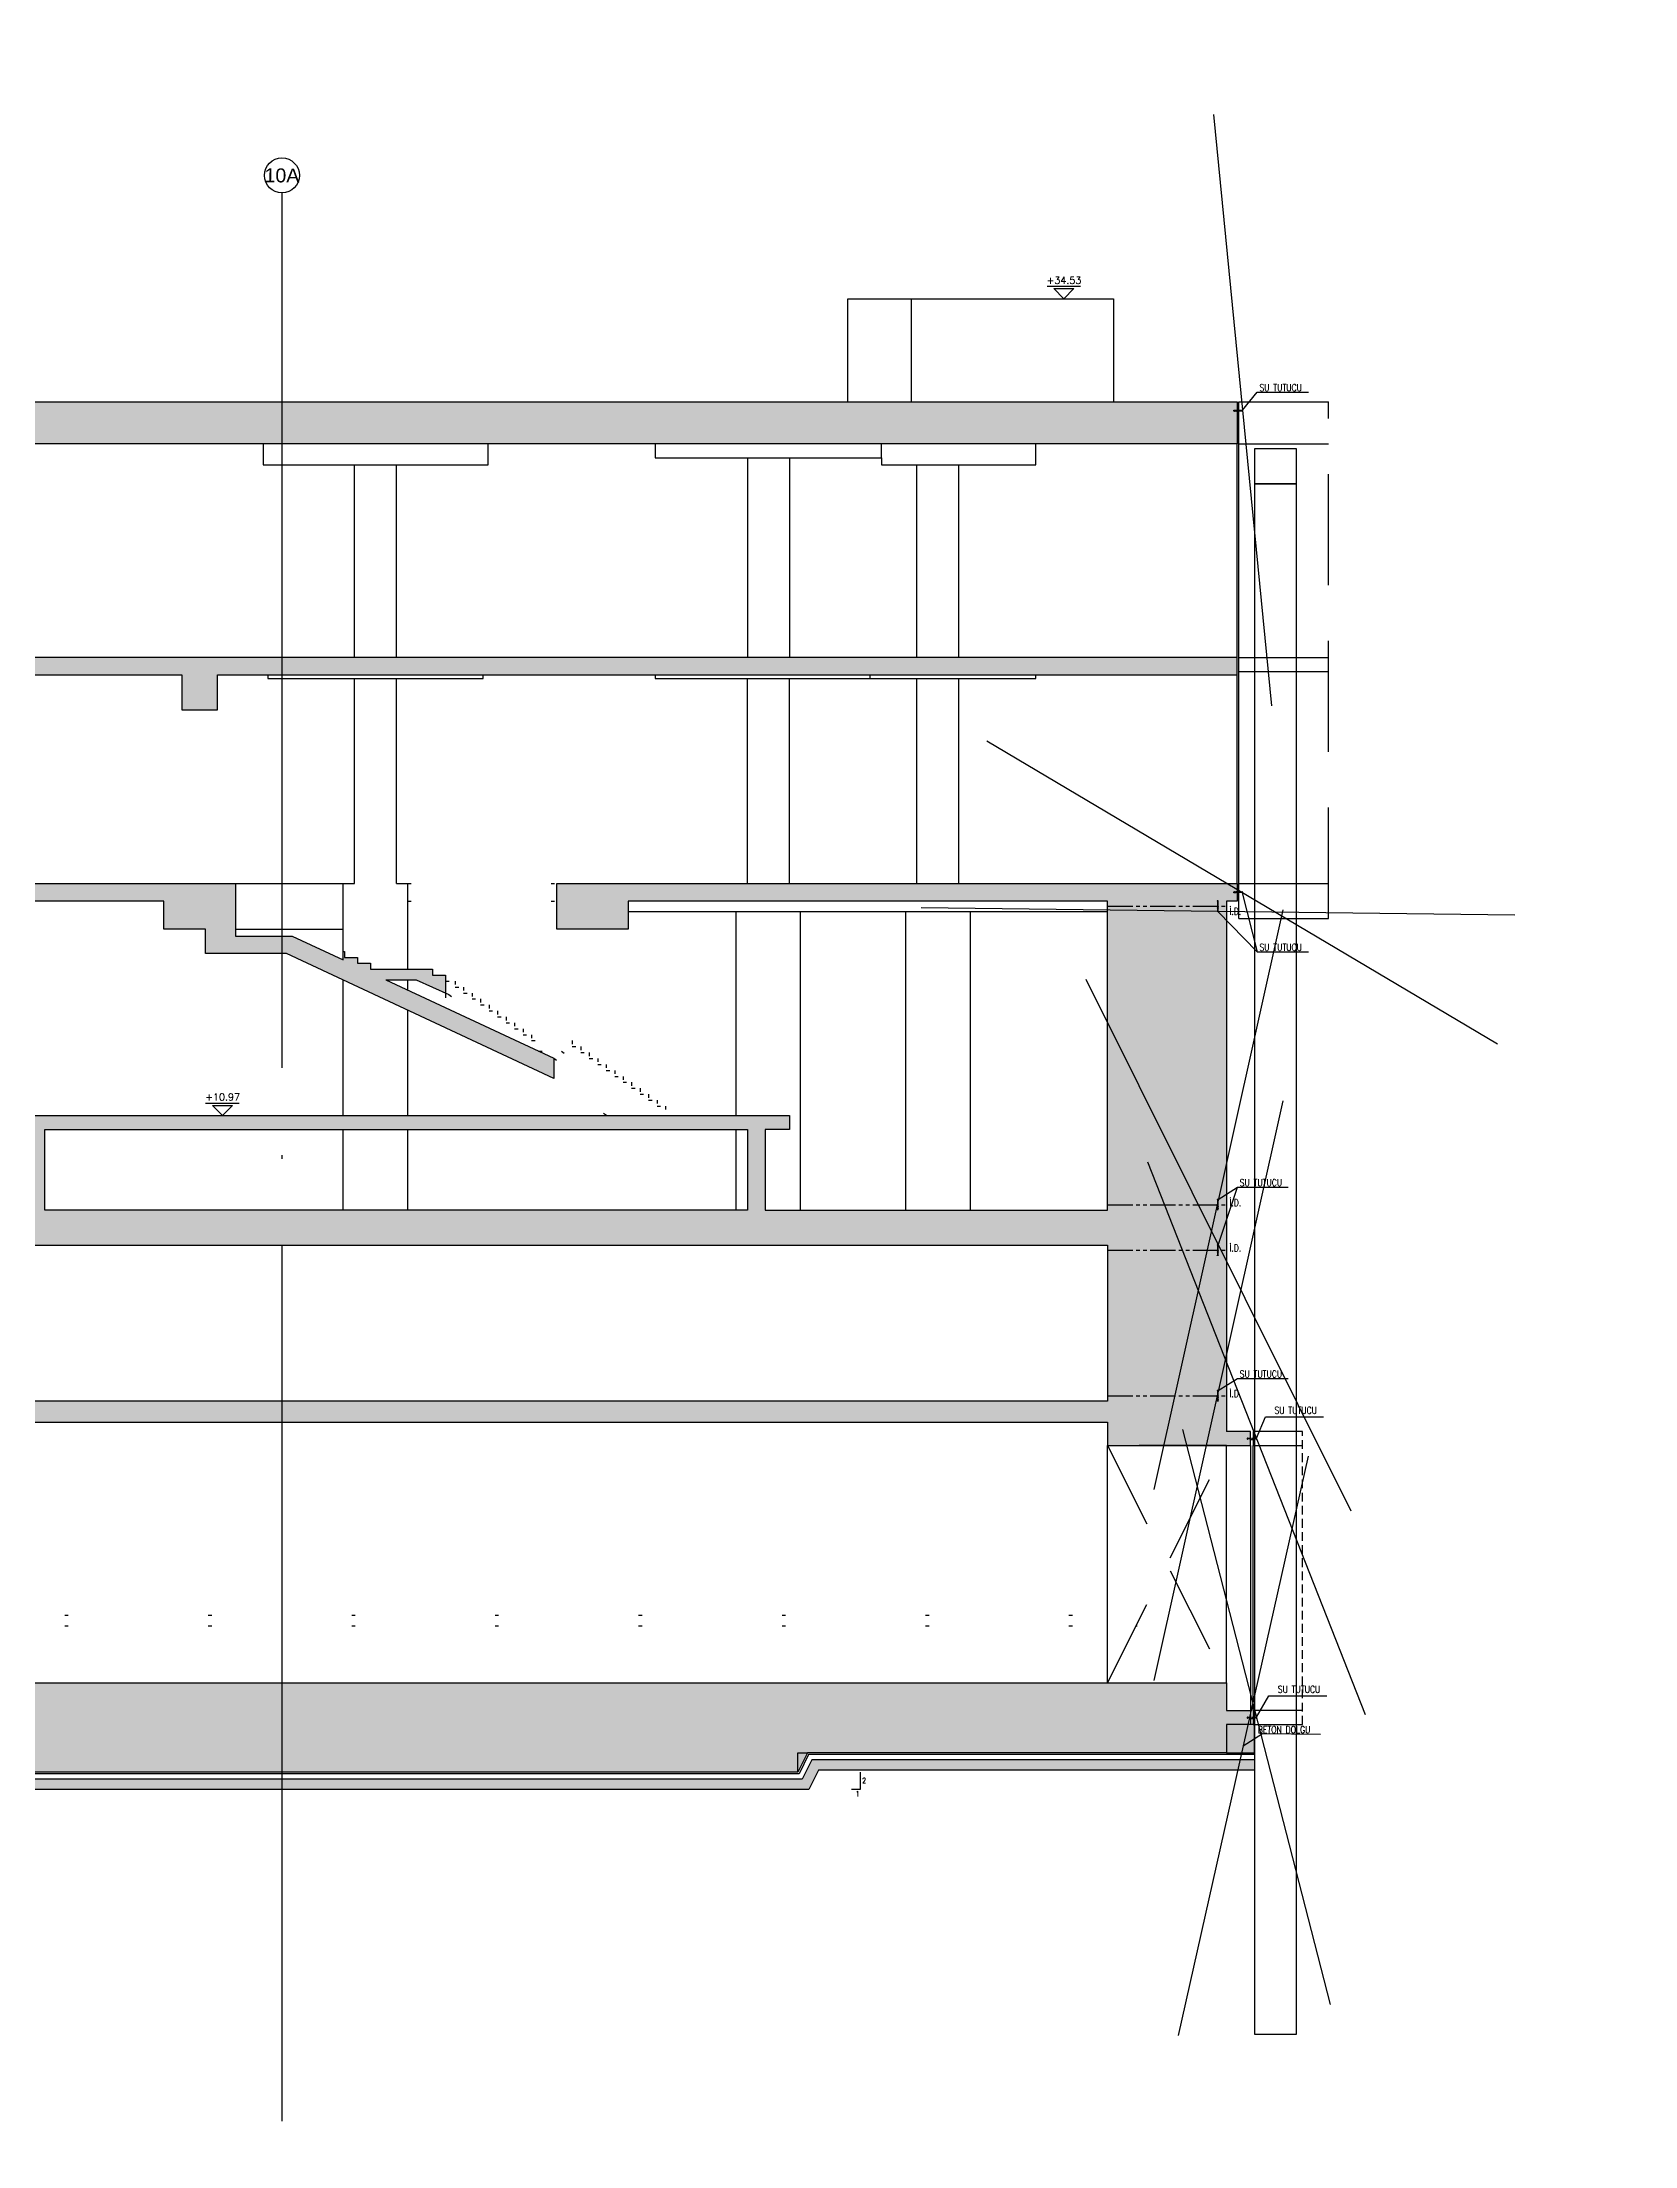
# Model space of a CAD drawing. Header units: millimetres. Extents: x 400382 to 401422, y 4543975 to 4544126.
# Drawn here: x 400960 to 401005.5, y 4543997.9 to 4544058 of the extents above; entities that cross this region are included whole.
import ezdxf
from ezdxf.enums import TextEntityAlignment as Align

# ---------------------------------------------------------------- set-up
doc = ezdxf.new("R2010")
doc.units = ezdxf.units.MM
for name, pattern in [('ACAD_ISO05W100', [33, 24, -3, 0, -3, 0, -3]), ('AKS', [3, 2.5, -0.25, 0, -0.25]), ('CIZGI', [0.4, 0.25, -0.15]), ('CONTINU', [0]), ('Dot', [4, 0, -4]), ('HIDDEN', [0.375, 0.25, -0.125]), ('HIDDEN2', [4.7625, 3.175, -1.5875]), ('UUC-ST-KAL-I05-101-U-000$0$ACAD_ISO05W100', [33, 24, -3, 0, -3, 0, -3])]:
    doc.linetypes.add(name, pattern=pattern)
for name, color, linetype in [('aks prota', 2, 'AKS'), ('caks prota', 4, 'Continuous'), ('görünüş prota', 4, 'Continuous'), ('inşaat derzi prota', 11, 'Continuous'), ('kesik prota', 2, 'CIZGI'), ('kesit prota', 1, 'Continuous'), ('kesit tarama prota', 252, 'Continuous'), ('kolon tarama prota', 252, 'Continuous'), ('kot prota', 4, 'Continuous'), ('not yazısı prota', 6, 'Continuous'), ('not çizgisi prota', 4, 'Continuous'), ('PRT-CST-rc_level', 6, 'Continuous'), ('PRT-CST-rc_levermark', 4, 'Continuous'), ('st_s_not yazısı', 6, 'Continuous'), ('st_s_su tutucu', 2, 'Continuous'), ('st_s_ölçü', 4, 'Continuous'), ('t35 prota', 3, 'Continuous'), ('taks prota', 7, 'Continuous'), ('UUC-ST-KAL-I05-101-U-000$0$st_s_su tutucu', 2, 'Continuous')]:
    doc.layers.add(name, color=color, linetype=linetype)
doc.layers.add('PRT-KD-kazik', color=172, linetype='Continuous', lineweight=25)
doc.styles.add('NOT', font='romanstw.shx')
doc.styles.add('OLCU', font='romanstw.shx')
doc.styles.add('TAKS', font='Arial Unicode.ttf')
doc.styles.add('TSIMPLEX', font='romanstw.shx')
doc.dimstyles.new('1-50', dxfattribs={"dimtxt": 10, "dimasz": 4, "dimexe": 4, "dimexo": 8, "dimgap": 4, "dimtad": 1, "dimdec": 1, "dimrnd": 0.05, "dimzin": 9, "dimdsep": 46, "dimtxsty": 'OLCU', "dimblk1": 'OBLIQUE', "dimblk2": 'OBLIQUE', "dimsah": 1, "dimcen": 2, "dimdle": 4, "dimclrd": 4, "dimclre": 4, "dimclrt": 3, "dimadec": 1, "dimazin": 0, "dimtfac": 1, "dimtdec": 1, "dimtix": 1, "dimtmove": 2, "dimatfit": 3, "dimldrblk": 'OBLIQUE', "dimfxl": 1, "dimtvp": 1, "dimtolj": 1, "dimtzin": 1, "dimarcsym": 0})

# ---------------------------------------------------------------- blocks, each defined once
blk = doc.blocks.new('_Oblique')
at = {"layer": 'st_s_ölçü', "lineweight": -2}
blk.add_line((-0.5, -0.5), (0.5, 0.5), dxfattribs=at)
blk = doc.blocks.new('KOTK5')
at = {"layer": 'PRT-CST-rc_levermark'}
blk.add_line((217, 160), (-213, 160), dxfattribs=at)
blk.add_lwpolyline([(130, 130), (-130, 130), (0, 0)], close=True, dxfattribs=at)
at = {"layer": 'PRT-CST-rc_level', "style": 'OLCU'}
blk.add_attdef('000.00', text='', height=90, dxfattribs=at).set_placement((0, 193), align=Align.CENTER)
blk = doc.blocks.new('D')
at = {"layer": 'st_s_su tutucu', "linetype": 'CONTINU', "ltscale": 0.2}
for p, q in [((-39988, 52508), (-39993, 52508)), ((-39993, 52508), (-39993, 52507)), ((-39993, 52507), (-39991, 52506)), ((-39993, 52449), (-39991, 52450)), ((-39993, 52448), (-39993, 52449)), ((-39988, 52448), (-39993, 52448)), ((-39991, 52499), (-39992, 52499)), ((-39992, 52499), (-39992, 52498)), ((-39992, 52498), (-39991, 52498)), ((-39991, 52489), (-39992, 52489)), ((-39992, 52489), (-39992, 52488)), ((-39992, 52488), (-39991, 52488)), ((-39991, 52479), (-39992, 52479)), ((-39992, 52479), (-39992, 52478)), ((-39992, 52478), (-39991, 52478)), ((-39992, 52468), (-39992, 52469)), ((-39992, 52469), (-39991, 52469)), ((-39991, 52468), (-39992, 52468)), ((-39992, 52458), (-39992, 52459)), ((-39992, 52459), (-39991, 52459)), ((-39991, 52458), (-39992, 52458)), ((-39991, 52506), (-39991, 52499)), ((-39991, 52498), (-39991, 52489)), ((-39991, 52488), (-39991, 52479)), ((-39991, 52469), (-39991, 52478)), ((-39991, 52459), (-39991, 52468)), ((-39991, 52450), (-39991, 52458)), ((-39990, 52506), (-39988, 52507)), ((-39990, 52499), (-39990, 52506)), ((-39989, 52499), (-39990, 52499)), ((-39990, 52489), (-39990, 52498)), ((-39990, 52498), (-39989, 52498)), ((-39989, 52489), (-39990, 52489)), ((-39990, 52479), (-39990, 52488)), ((-39990, 52488), (-39989, 52488)), ((-39989, 52479), (-39990, 52479)), ((-39990, 52478), (-39989, 52478)), ((-39990, 52478), (-39990, 52469)), ((-39990, 52469), (-39989, 52469)), ((-39989, 52468), (-39990, 52468)), ((-39990, 52468), (-39990, 52459)), ((-39990, 52459), (-39989, 52459)), ((-39989, 52458), (-39990, 52458)), ((-39990, 52458), (-39990, 52450)), ((-39990, 52450), (-39988, 52449)), ((-39989, 52498), (-39989, 52499)), ((-39989, 52488), (-39989, 52489)), ((-39989, 52478), (-39989, 52479)), ((-39989, 52469), (-39989, 52468)), ((-39989, 52459), (-39989, 52458)), ((-39988, 52507), (-39988, 52508)), ((-39988, 52449), (-39988, 52448))]:
    blk.add_line(p, q, dxfattribs=at)

msp = doc.modelspace()

# ---------------------------------------------------------------- hatches: boundary and pattern name
at = {"layer": 'kesit tarama prota'}
h = msp.add_hatch(color=256, dxfattribs=at)
h.dxf.hatch_style = 1
h.paths.add_polyline_path([(400994.129, 4544047.693), (400914.352, 4544047.693), (400914.352, 4544049.633), (400909.749, 4544049.633), (400909.749, 4544047.693), (400888.926, 4544047.693), (400888.926, 4544016.943), (400888.526, 4544016.943), (400888.526, 4544016.543), (400890.926, 4544016.543), (400890.926, 4544018.543), (400899.026, 4544018.543), (400899.026, 4544017.243), (400906.562, 4544017.243), (400906.562, 4544018.543), (400990.426, 4544018.543), (400990.426, 4544017.873), (400994.509, 4544017.873), (400994.509, 4544018.273), (400993.829, 4544018.273), (400993.829, 4544033.433), (400994.129, 4544033.433), (400994.129, 4544033.933), (400974.689, 4544033.933), (400974.689, 4544032.633), (400976.731, 4544032.633), (400976.731, 4544033.433), (400990.426, 4544033.433), (400990.426, 4544024.603), (400980.644, 4544024.603), (400980.644, 4544026.903), (400981.334, 4544026.903), (400981.334, 4544027.303), (400958.867, 4544027.303), (400958.867, 4544026.903), (400959.548, 4544026.903), (400959.548, 4544024.603), (400917.674, 4544024.603), (400930.37, 4544031.933), (400933.739, 4544031.933), (400933.739, 4544033.433), (400938.934, 4544033.433), (400938.934, 4544031.933), (400945.234, 4544031.933), (400945.234, 4544033.433), (400963.459, 4544033.433), (400963.459, 4544032.633), (400964.651, 4544032.633), (400964.651, 4544031.933), (400966.959, 4544031.933), (400974.602, 4544028.363), (400974.602, 4544028.94), (400969.8, 4544031.183), (400970.671, 4544031.183), (400971.51, 4544030.798), (400971.51, 4544031.143), (400971.51, 4544031.313), (400971.139, 4544031.313), (400971.139, 4544031.483), (400969.367, 4544031.483), (400969.367, 4544031.653), (400968.996, 4544031.653), (400968.996, 4544031.823), (400968.586, 4544031.823), (400968.586, 4544031.75), (400967.124, 4544032.433), (400965.502, 4544032.433), (400965.502, 4544033.933), (400945.922, 4544033.933), (400953.646, 4544038.393), (400957.669, 4544038.393), (400957.669, 4544039.893), (400963.971, 4544039.893), (400963.971, 4544038.893), (400964.992, 4544038.893), (400964.992, 4544039.893), (400994.129, 4544039.893), (400994.129, 4544040.393), (400954.845, 4544040.393), (400954.845, 4544040.243), (400954.555, 4544040.243), (400954.555, 4544040.073), (400954.265, 4544040.073), (400954.265, 4544039.903), (400953.975, 4544039.903), (400953.975, 4544039.733), (400953.685, 4544039.733), (400953.685, 4544039.563), (400953.395, 4544039.563), (400953.395, 4544039.393), (400953.105, 4544039.393), (400953.105, 4544039.223), (400952.815, 4544039.223), (400952.815, 4544039.053), (400952.525, 4544039.053), (400952.525, 4544038.883), (400952.235, 4544038.883), (400952.235, 4544038.713), (400951.945, 4544038.713), (400951.945, 4544038.543), (400951.655, 4544038.543), (400951.655, 4544038.373), (400951.365, 4544038.373), (400951.365, 4544038.203), (400950.175, 4544038.203), (400950.175, 4544038.033), (400949.885, 4544038.033), (400949.885, 4544037.863), (400949.595, 4544037.863), (400949.595, 4544037.693), (400949.305, 4544037.693), (400949.305, 4544037.523), (400949.015, 4544037.523), (400949.015, 4544037.353), (400948.725, 4544037.353), (400948.725, 4544037.183), (400948.435, 4544037.183), (400948.435, 4544037.013), (400948.145, 4544037.013), (400948.145, 4544036.843), (400947.855, 4544036.843), (400947.855, 4544036.673), (400947.565, 4544036.673), (400947.565, 4544036.503), (400947.275, 4544036.503), (400947.275, 4544036.333), (400946.985, 4544036.333), (400946.985, 4544036.163), (400946.695, 4544036.163), (400946.695, 4544035.993), (400945.505, 4544035.993), (400945.505, 4544035.823), (400945.215, 4544035.823), (400945.215, 4544035.653), (400944.925, 4544035.653), (400944.925, 4544035.483), (400944.635, 4544035.483), (400944.635, 4544035.313), (400944.345, 4544035.313), (400944.345, 4544035.143), (400944.055, 4544035.143), (400944.055, 4544034.973), (400943.765, 4544034.973), (400943.765, 4544034.803), (400943.475, 4544034.803), (400943.475, 4544034.633), (400943.185, 4544034.633), (400943.185, 4544034.463), (400942.895, 4544034.463), (400942.895, 4544034.293), (400942.605, 4544034.293), (400942.605, 4544034.123), (400942.315, 4544034.123), (400942.315, 4544033.933), (400940.559, 4544033.933), (400940.559, 4544033.733), (400942.325, 4544033.733), (400942.325, 4544032.433), (400939.434, 4544032.433), (400939.434, 4544033.733), (400939.759, 4544033.733), (400939.759, 4544033.933), (400932.447, 4544033.933), (400932.447, 4544033.783), (400932.157, 4544033.783), (400932.157, 4544033.613), (400931.867, 4544033.613), (400931.867, 4544033.443), (400931.577, 4544033.443), (400931.577, 4544033.273), (400931.287, 4544033.273), (400931.287, 4544033.103), (400930.997, 4544033.103), (400930.997, 4544032.933), (400930.707, 4544032.933), (400930.707, 4544032.763), (400930.417, 4544032.763), (400930.417, 4544032.593), (400930.127, 4544032.593), (400930.127, 4544032.423), (400929.837, 4544032.423), (400929.837, 4544032.253), (400929.547, 4544032.253), (400929.547, 4544032.083), (400929.257, 4544032.083), (400929.257, 4544031.913), (400928.967, 4544031.913), (400928.967, 4544031.743), (400928.677, 4544031.743), (400928.677, 4544031.573), (400927.477, 4544031.573), (400927.477, 4544031.403), (400927.187, 4544031.403), (400927.187, 4544031.233), (400926.897, 4544031.233), (400926.897, 4544031.063), (400926.607, 4544031.063), (400926.607, 4544030.893), (400926.317, 4544030.893), (400926.317, 4544030.723), (400926.027, 4544030.723), (400926.027, 4544030.553), (400925.737, 4544030.553), (400925.737, 4544030.383), (400925.447, 4544030.383), (400925.447, 4544030.213), (400925.157, 4544030.213), (400925.157, 4544030.043), (400924.867, 4544030.043), (400924.867, 4544029.873), (400924.577, 4544029.873), (400924.577, 4544029.703), (400924.287, 4544029.703), (400924.287, 4544029.533), (400923.997, 4544029.533), (400923.997, 4544029.363), (400923.707, 4544029.363), (400923.707, 4544029.193), (400922.507, 4544029.193), (400922.507, 4544029.023), (400922.217, 4544029.023), (400922.217, 4544028.853), (400921.927, 4544028.853), (400921.927, 4544028.683), (400921.637, 4544028.683), (400921.637, 4544028.513), (400921.347, 4544028.513), (400921.347, 4544028.343), (400921.057, 4544028.343), (400921.057, 4544028.173), (400920.767, 4544028.173), (400920.767, 4544028.003), (400920.477, 4544028.003), (400920.477, 4544027.833), (400920.187, 4544027.833), (400920.187, 4544027.663), (400919.897, 4544027.663), (400919.897, 4544027.493), (400919.607, 4544027.493), (400919.607, 4544027.323), (400919.317, 4544027.323), (400919.317, 4544027.153), (400919.027, 4544027.153), (400919.027, 4544026.983), (400918.737, 4544026.983), (400918.737, 4544026.813), (400917.537, 4544026.813), (400917.537, 4544026.643), (400917.247, 4544026.643), (400917.247, 4544026.473), (400916.957, 4544026.473), (400916.957, 4544026.303), (400916.667, 4544026.303), (400916.667, 4544026.133), (400916.377, 4544026.133), (400916.377, 4544025.963), (400916.087, 4544025.963), (400916.087, 4544025.793), (400915.797, 4544025.793), (400915.797, 4544025.623), (400915.507, 4544025.623), (400915.507, 4544025.453), (400915.217, 4544025.453), (400915.217, 4544025.283), (400914.927, 4544025.283), (400914.927, 4544025.113), (400914.637, 4544025.113), (400914.637, 4544024.943), (400914.347, 4544024.943), (400914.347, 4544024.773), (400914.057, 4544024.773), (400914.057, 4544024.603), (400913.767, 4544024.603), (400913.767, 4544024.433), (400913.477, 4544024.433), (400913.477, 4544024.263), (400912.277, 4544024.263), (400912.277, 4544024.093), (400911.987, 4544024.093), (400911.987, 4544023.923), (400911.697, 4544023.923), (400911.697, 4544023.753), (400911.407, 4544023.753), (400911.407, 4544023.583), (400911.117, 4544023.583), (400911.117, 4544023.413), (400910.827, 4544023.413), (400910.827, 4544023.243), (400910.537, 4544023.243), (400910.537, 4544023.073), (400910.247, 4544023.073), (400910.247, 4544022.903), (400909.957, 4544022.903), (400909.957, 4544022.733), (400909.667, 4544022.733), (400909.667, 4544022.563), (400909.377, 4544022.563), (400909.377, 4544022.393), (400909.087, 4544022.393), (400909.087, 4544022.223), (400908.797, 4544022.223), (400908.797, 4544022.053), (400908.507, 4544022.053), (400908.507, 4544021.883), (400908.217, 4544021.883), (400908.217, 4544021.713), (400907.017, 4544021.713), (400907.017, 4544021.543), (400906.727, 4544021.543), (400906.727, 4544021.373), (400906.437, 4544021.373), (400906.437, 4544021.203), (400906.147, 4544021.203), (400906.147, 4544021.033), (400905.857, 4544021.033), (400905.857, 4544020.863), (400905.567, 4544020.863), (400905.567, 4544020.693), (400905.277, 4544020.693), (400905.277, 4544020.523), (400904.987, 4544020.523), (400904.987, 4544020.353), (400904.697, 4544020.353), (400904.697, 4544020.183), (400904.407, 4544020.183), (400904.407, 4544020.013), (400904.117, 4544020.013), (400904.117, 4544019.843), (400903.827, 4544019.843), (400903.827, 4544019.673), (400903.537, 4544019.673), (400903.537, 4544019.503), (400903.247, 4544019.503), (400903.247, 4544019.333), (400902.957, 4544019.333), (400902.957, 4544018.843), (400902.657, 4544018.843), (400902.657, 4544019.143), (400900.726, 4544019.143), (400900.726, 4544018.943), (400902.457, 4544018.943), (400902.457, 4544018.643), (400902.957, 4544018.643), (400902.957, 4544017.643), (400899.626, 4544017.643), (400899.626, 4544018.943), (400899.926, 4544018.943), (400899.926, 4544019.143), (400890.926, 4544019.143), (400890.926, 4544024.003), (400902.576, 4544024.003), (400902.576, 4544023.603), (400903.776, 4544023.603), (400903.776, 4544024.603), (400890.426, 4544024.603), (400890.426, 4544033.433), (400897.976, 4544033.433), (400897.976, 4544031.933), (400902.709, 4544031.933), (400905.307, 4544033.433), (400919.076, 4544033.433), (400919.076, 4544032.733), (400919.676, 4544032.733), (400919.676, 4544033.933), (400906.173, 4544033.933), (400913.898, 4544038.393), (400917.861, 4544038.393), (400917.861, 4544039.893), (400945.676, 4544039.893), (400945.676, 4544040.393), (400915.057, 4544040.393), (400915.057, 4544040.243), (400914.767, 4544040.243), (400914.767, 4544040.073), (400914.477, 4544040.073), (400914.477, 4544039.903), (400914.187, 4544039.903), (400914.187, 4544039.733), (400913.897, 4544039.733), (400913.897, 4544039.563), (400913.607, 4544039.563), (400913.607, 4544039.393), (400913.317, 4544039.393), (400913.317, 4544039.223), (400913.027, 4544039.223), (400913.027, 4544039.053), (400912.737, 4544039.053), (400912.737, 4544038.883), (400912.447, 4544038.883), (400912.447, 4544038.713), (400912.157, 4544038.713), (400912.157, 4544038.543), (400911.867, 4544038.543), (400911.867, 4544038.373), (400911.577, 4544038.373), (400911.577, 4544038.203), (400910.377, 4544038.203), (400910.377, 4544038.033), (400910.087, 4544038.033), (400910.087, 4544037.863), (400909.797, 4544037.863), (400909.797, 4544037.693), (400909.507, 4544037.693), (400909.507, 4544037.523), (400909.217, 4544037.523), (400909.217, 4544037.353), (400908.927, 4544037.353), (400908.927, 4544037.183), (400908.637, 4544037.183), (400908.637, 4544037.013), (400908.347, 4544037.013), (400908.347, 4544036.843), (400908.057, 4544036.843), (400908.057, 4544036.673), (400907.767, 4544036.673), (400907.767, 4544036.503), (400907.477, 4544036.503), (400907.477, 4544036.333), (400907.187, 4544036.333), (400907.187, 4544036.163), (400906.897, 4544036.163), (400906.897, 4544035.993), (400905.697, 4544035.993), (400905.697, 4544035.823), (400905.407, 4544035.823), (400905.407, 4544035.653), (400905.117, 4544035.653), (400905.117, 4544035.483), (400904.827, 4544035.483), (400904.827, 4544035.313), (400904.537, 4544035.313), (400904.537, 4544035.143), (400904.247, 4544035.143), (400904.247, 4544034.973), (400903.957, 4544034.973), (400903.957, 4544034.803), (400903.667, 4544034.803), (400903.667, 4544034.633), (400903.377, 4544034.633), (400903.377, 4544034.463), (400903.087, 4544034.463), (400903.087, 4544034.293), (400902.797, 4544034.293), (400902.797, 4544034.123), (400902.507, 4544034.123), (400902.507, 4544033.933), (400900.726, 4544033.933), (400900.726, 4544033.733), (400902.517, 4544033.733), (400902.517, 4544032.433), (400898.476, 4544032.433), (400898.476, 4544033.433), (400899.626, 4544033.433), (400899.626, 4544033.733), (400899.926, 4544033.733), (400899.926, 4544033.933), (400890.426, 4544033.933), (400890.426, 4544039.893), (400902.576, 4544039.893), (400902.576, 4544039.393), (400903.176, 4544039.393), (400903.176, 4544040.393), (400890.426, 4544040.393), (400890.426, 4544046.493), (400910.249, 4544046.493), (400910.249, 4544049.133), (400913.852, 4544049.133), (400913.852, 4544046.493), (400994.129, 4544046.493)])
h.paths.add_polyline_path([(400917.361, 4544040.193), (400917.361, 4544038.893), (400913.149, 4544038.893), (400915.367, 4544040.193)], flags=16)
h.paths.add_polyline_path([(400911.587, 4544038.003), (400911.587, 4544037.636), (400907.207, 4544035.107), (400907.207, 4544035.943), (400910.721, 4544038.003)], flags=16)
h.paths.add_polyline_path([(400930.539, 4544032.433), (400932.757, 4544033.733), (400933.239, 4544033.733), (400933.239, 4544032.433)], flags=16)
h.paths.add_polyline_path([(400922.851, 4544028.993), (400923.707, 4544028.993), (400923.707, 4544028.663), (400919.037, 4544025.967), (400919.037, 4544026.757)], flags=16)
h.paths.add_polyline_path([(400906.907, 4544035.793), (400906.907, 4544034.934), (400902.817, 4544032.572), (400902.817, 4544033.903), (400906.041, 4544035.793)], flags=16)
h.paths.add_polyline_path([(400918.737, 4544026.613), (400918.737, 4544025.794), (400916.674, 4544024.603), (400915.019, 4544024.603), (400915.019, 4544024.935), (400917.881, 4544026.613)], flags=16)
h.paths.add_polyline_path([(400944.661, 4544024.003), (400944.661, 4544023.603), (400990.426, 4544023.603), (400990.426, 4544019.143), (400906.562, 4544019.143), (400914.98, 4544024.003), (400917.676, 4544024.003), (400917.676, 4544023.603), (400918.276, 4544023.603), (400918.276, 4544024.003)], flags=16)
h.paths.add_polyline_path([(400913.487, 4544024.063), (400913.487, 4544023.718), (400908.517, 4544020.849), (400908.517, 4544021.657), (400912.621, 4544024.063)], flags=16)
h.paths.add_polyline_path([(400942.625, 4544033.903), (400945.849, 4544035.793), (400946.695, 4544035.793), (400946.695, 4544034.957), (400944.734, 4544033.824), (400944.734, 4544032.433), (400942.625, 4544032.433)], flags=16)
h.paths.add_polyline_path([(400946.995, 4544035.937), (400950.519, 4544038.003), (400951.365, 4544038.003), (400951.365, 4544037.653), (400946.995, 4544035.13)], flags=16)
h.paths.add_polyline_path([(400908.217, 4544021.513), (400908.217, 4544020.675), (400905.762, 4544019.258), (400905.762, 4544017.643), (400903.257, 4544017.643), (400903.257, 4544019.107), (400907.361, 4544021.513)], flags=16)
h.paths.add_polyline_path([(400953.512, 4544039.23), (400955.155, 4544040.193), (400957.169, 4544040.193), (400957.169, 4544038.893), (400953.512, 4544038.893)], flags=16)
h.paths.add_polyline_path([(400960.058, 4544026.903), (400980.134, 4544026.903), (400980.134, 4544024.603), (400960.058, 4544024.603)], flags=16)
h = msp.add_hatch(color=256, dxfattribs=at)
h.dxf.hatch_style = 1
h.paths.add_polyline_path([(400994.509, 4544010.301), (400993.829, 4544010.301), (400993.829, 4544011.093), (400890.562, 4544011.093), (400890.426, 4544011.093), (400890.426, 4544011.093), (400888.926, 4544011.093), (400888.926, 4544010.093), (400888.526, 4544010.093), (400888.526, 4544009.693), (400888.926, 4544009.693), (400888.926, 4544009.093), (400958.337, 4544009.093), (400958.612, 4544008.543), (400981.579, 4544008.543), (400981.854, 4544009.093), (400993.829, 4544009.093), (400993.829, 4544009.901), (400994.509, 4544009.901)])
h = msp.add_hatch(color=256, dxfattribs=at)
h.dxf.hatch_style = 1
h.paths.add_polyline_path([(400994.629, 4544009.901), (400993.829, 4544009.901), (400993.829, 4544009.093), (400994.629, 4544009.093)])
h = msp.add_hatch(dxfattribs=at)
h.set_pattern_fill('AR-CONC', color=253, scale=0.001)
h.set_pattern_definition([(50, (401062.25337, 4543702.90106), (0.18218467, -0.015939086), [0.01905, -0.20955]), (355, (401062.25337, 4543702.90106), (-0.03524342, 0.19105685), [0.01524, -0.16764058]), (100.451445, (401062.26855, 4543702.89974), (0.14694125, 0.17511775), [0.01619001, -0.17809024]), (46.1842, (401062.25337, 4543702.95186), (0.27107904, -0.04204233), [0.028575, -0.314325]), (96.63556, (401062.27596, 4543702.94836), (0.23740413, 0.24742612), [0.02428502, -0.2671356]), (351.18415, (401062.25337, 4543702.95186), (0.23740413, 0.24742612), [0.02285997, -0.25145973]), (21, (401062.27877, 4543702.93916), (0.15161439, -0.1022652), [0.01905, -0.20955]), (326, (401062.27877, 4543702.93916), (0.06180203, 0.18418797), [0.01524, -0.16764]), (71.451445, (401062.2914, 4543702.93064), (0.21341642, 0.08192277), [0.01619001, -0.17808994]), (37.5, (401062.25337, 4543702.901065), (0.003088603, 0.084555039), [0, -0.165608, 0, -0.17018, 0, -0.168275]), (7.5, (401062.25337, 4543702.90106), (0.066819663, 0.100180575), [0, -0.097028, 0, -0.161798, 0, -0.064135]), (327.5, (401062.196726, 4543702.901065), (0.135590595, -0.005728744), [0, -0.0635, 0, -0.19812, 0, -0.26289]), (317.5, (401062.17133, 4543702.90106), (0.14812918, 0.02542649), [0, -0.08255, 0, -0.131572, 0, -0.18669])])
h.paths.add_polyline_path([(400981.888, 4544008.043), (400982.163, 4544008.593), (400994.629, 4544008.593), (400994.629, 4544008.893), (400981.978, 4544008.893), (400981.703, 4544008.343), (400958.488, 4544008.343), (400958.213, 4544008.893), (400888.126, 4544008.893), (400888.126, 4544008.593), (400958.028, 4544008.593), (400958.303, 4544008.043)])

# ---------------------------------------------------------------- linework, layer by layer
at = {"layer": 'aks prota', "ltscale": 10}
msp.add_line((400966.833, 4544053.666), (400966.833, 4543997.861), dxfattribs=at)
at = {"layer": 'caks prota', "ltscale": 0.05}
msp.add_circle((400966.833, 4544054.166), 0.5, dxfattribs=at)
at = {"layer": 'görünüş prota', "color": 4}
for p, q in [((400984.825, 4544047.693), (400984.825, 4544050.643)), ((400980.134, 4544046.093), (400980.134, 4544040.393)), ((400981.334, 4544046.093), (400981.334, 4544040.393)), ((400994.13, 4544040.393), (400994.13, 4544046.493)), ((400968.909, 4544040.393), (400968.909, 4544045.893)), ((400970.109, 4544040.393), (400970.109, 4544045.893)), ((400984.98, 4544040.393), (400984.98, 4544045.893)), ((400986.18, 4544040.393), (400986.18, 4544045.893)), ((400968.909, 4544033.933), (400968.909, 4544039.793)), ((400970.109, 4544033.933), (400970.109, 4544039.793)), ((400980.134, 4544033.933), (400980.134, 4544039.793)), ((400981.334, 4544033.933), (400981.334, 4544039.793)), ((400984.98, 4544033.933), (400984.98, 4544039.793)), ((400986.18, 4544033.933), (400986.18, 4544039.793)), ((400994.129, 4544033.933), (400994.129, 4544039.893)), ((400968.586, 4544031.75), (400968.586, 4544033.933)), ((400970.426, 4544031.483), (400970.426, 4544033.933)), ((400979.811, 4544027.303), (400979.811, 4544033.133)), ((400981.657, 4544024.603), (400981.657, 4544033.133)), ((400984.657, 4544033.133), (400984.657, 4544024.603)), ((400986.501, 4544033.133), (400986.501, 4544024.603)), ((400968.586, 4544027.303), (400968.586, 4544031.173)), ((400970.426, 4544030.891), (400970.426, 4544031.183)), ((400970.426, 4544027.303), (400970.426, 4544030.313)), ((400968.586, 4544024.603), (400968.586, 4544026.903)), ((400970.426, 4544024.603), (400970.426, 4544026.903)), ((400979.811, 4544024.603), (400979.811, 4544026.903))]:
    msp.add_line(p, q, dxfattribs=at)
at = {"layer": 'görünüş prota', "color": 4, "linetype": 'Dot'}
for p, q in [((400890.926, 4544013.023), (400990.426, 4544013.023)), ((400890.926, 4544012.723), (400990.426, 4544012.723))]:
    msp.add_line(p, q, dxfattribs=at)
at = {"layer": 'görünüş prota', "color": 4}
for points in [[(400983.006, 4544047.693), (400983.006, 4544050.643), (400990.6, 4544050.643), (400990.6, 4544047.693)], [(400966.296, 4544046.493), (400966.296, 4544045.893), (400972.722, 4544045.893), (400972.722, 4544046.493)], [(400977.5, 4544046.493), (400977.5, 4544046.093), (400983.969, 4544046.093), (400983.969, 4544046.493)], [(400983.969, 4544046.093), (400983.969, 4544045.893), (400988.374, 4544045.893), (400988.374, 4544046.493)], [(400966.433, 4544039.893), (400966.433, 4544039.793), (400972.579, 4544039.793), (400972.579, 4544039.893)], [(400977.497, 4544039.893), (400977.497, 4544039.793), (400983.643, 4544039.793), (400983.643, 4544039.893)], [(400983.643, 4544039.793), (400988.374, 4544039.793), (400988.374, 4544039.893)], [(400965.502, 4544033.933), (400968.909, 4544033.933)], [(400970.109, 4544033.933), (400970.426, 4544033.933)], [(400976.731, 4544033.133), (400990.426, 4544033.133)], [(400965.502, 4544032.633), (400968.586, 4544032.633)], [(400993.829, 4544011.093), (400993.829, 4544017.873)], [(400994.509, 4544017.873), (400994.509, 4544010.301)]]:
    msp.add_lwpolyline(points, dxfattribs=at)
at = {"layer": 'görünüş prota', "color": 4, "linetype": 'Dot'}
for points in [[(400970.426, 4544033.933), (400974.689, 4544033.933)], [(400970.426, 4544033.433), (400974.689, 4544033.433)], [(400971.51, 4544031.143), (400971.784, 4544031.143), (400971.784, 4544030.973), (400972.026, 4544030.973), (400972.026, 4544030.803), (400972.269, 4544030.803), (400972.269, 4544030.633), (400972.512, 4544030.633), (400972.512, 4544030.463), (400972.754, 4544030.463), (400972.754, 4544030.293), (400972.997, 4544030.293), (400972.997, 4544030.123), (400973.24, 4544030.123), (400973.24, 4544029.953), (400973.483, 4544029.953), (400973.483, 4544029.783), (400973.725, 4544029.783), (400973.725, 4544029.613), (400973.968, 4544029.613), (400973.968, 4544029.443), (400975.128, 4544029.443), (400975.128, 4544029.273), (400975.371, 4544029.273), (400975.371, 4544029.103), (400975.613, 4544029.103), (400975.613, 4544028.933), (400975.856, 4544028.933), (400975.856, 4544028.763), (400976.099, 4544028.763), (400976.099, 4544028.593), (400976.342, 4544028.593), (400976.342, 4544028.423), (400976.584, 4544028.423), (400976.584, 4544028.253), (400976.827, 4544028.253), (400976.827, 4544028.083), (400977.07, 4544028.083), (400977.07, 4544027.913), (400977.312, 4544027.913), (400977.312, 4544027.743), (400977.555, 4544027.743), (400977.555, 4544027.573), (400977.798, 4544027.573), (400977.798, 4544027.303)], [(400971.599, 4544030.757), (400973.375, 4544029.513)], [(400974.168, 4544029.143), (400974.821, 4544029.143), (400977.448, 4544027.303)], [(400974.602, 4544028.94), (400976.917, 4544027.303)], [(400976.108, 4544027.303), (400974.602, 4544028.363)]]:
    msp.add_lwpolyline(points, dxfattribs=at)
at = {"layer": 'görünüş prota'}
for points in [[(400994.629, 4544009.043), (400981.885, 4544009.043), (400981.61, 4544008.493), (400958.581, 4544008.493), (400958.306, 4544009.043), (400888.126, 4544009.043)], [(400994.629, 4544008.893), (400981.978, 4544008.893), (400981.703, 4544008.343), (400958.488, 4544008.343), (400958.213, 4544008.893), (400888.126, 4544008.893)], [(400993.829, 4544009.093), (400994.629, 4544009.093), (400994.629, 4544008.593)], [(400994.629, 4544008.593), (400982.163, 4544008.593), (400981.888, 4544008.043), (400958.303, 4544008.043), (400958.028, 4544008.593), (400888.126, 4544008.593)]]:
    msp.add_lwpolyline(points, dxfattribs=at)
at = {"layer": 'inşaat derzi prota', "linetype": 'ACAD_ISO05W100', "ltscale": 0.03}
for points in [[(400990.426, 4544033.283), (400993.829, 4544033.283)], [(400990.426, 4544024.753), (400993.829, 4544024.753)], [(400990.426, 4544023.453), (400993.829, 4544023.453)], [(400990.426, 4544019.293), (400993.829, 4544019.293)]]:
    msp.add_lwpolyline(points, dxfattribs=at)
at = {"layer": 'kesik prota', "ltscale": 10}
for points in [[(400990.426, 4544011.093), (400993.829, 4544017.873), (400990.426, 4544017.873), (400993.829, 4544011.093)], [(400981.579, 4544008.543), (400981.579, 4544009.093), (400981.854, 4544009.093)]]:
    msp.add_lwpolyline(points, dxfattribs=at)
at = {"layer": 'kesit prota', "color": 1}
for p, q in [((400906.562, 4544018.543), (400990.426, 4544018.543)), ((400990.426, 4544018.543), (400990.426, 4544017.873)), ((400990.426, 4544017.873), (400994.509, 4544017.873)), ((400994.509, 4544018.273), (400993.829, 4544018.273)), ((400994.509, 4544017.873), (400994.509, 4544018.273))]:
    msp.add_line(p, q, dxfattribs=at)
at = {"layer": 'kesit prota', "color": 4, "linetype": 'Dot'}
msp.add_line((400991.244, 4544012.723), (400991.277, 4544012.723), dxfattribs=at)
at = {"layer": 'kesit prota', "color": 1}
for points in [[(400888.926, 4544047.693), (400909.749, 4544047.693), (400909.749, 4544049.633), (400914.352, 4544049.633), (400914.352, 4544047.693), (400994.129, 4544047.693), (400994.129, 4544046.493), (400913.852, 4544046.493), (400913.852, 4544049.133)], [(400957.669, 4544039.893), (400963.971, 4544039.893), (400963.971, 4544038.893), (400964.992, 4544038.893), (400964.992, 4544039.893), (400994.129, 4544039.893), (400994.129, 4544040.393), (400954.845, 4544040.393)], [(400957.669, 4544039.893), (400957.669, 4544038.393), (400953.646, 4544038.393), (400945.922, 4544033.933), (400965.502, 4544033.933), (400965.502, 4544032.433), (400967.124, 4544032.433), (400968.586, 4544031.75)], [(400958.867, 4544027.303), (400981.334, 4544027.303), (400981.334, 4544026.903), (400980.644, 4544026.903), (400980.644, 4544024.603), (400990.426, 4544024.603), (400990.426, 4544033.433), (400976.731, 4544033.433), (400976.731, 4544032.633), (400974.689, 4544032.633), (400974.689, 4544033.933), (400994.129, 4544033.933), (400994.129, 4544033.433), (400993.829, 4544033.433), (400993.829, 4544018.273)], [(400969.8, 4544031.183), (400974.602, 4544028.94), (400974.602, 4544028.363), (400966.959, 4544031.933), (400964.651, 4544031.933), (400964.651, 4544032.633), (400963.459, 4544032.633), (400963.459, 4544033.433), (400945.234, 4544033.433)], [(400968.586, 4544031.993), (400968.625, 4544031.993), (400968.625, 4544031.823), (400968.996, 4544031.823), (400968.996, 4544031.653), (400969.367, 4544031.653), (400969.367, 4544031.483), (400971.139, 4544031.483), (400971.139, 4544031.313), (400971.51, 4544031.313), (400971.51, 4544031.143)], [(400969.8, 4544031.183), (400970.671, 4544031.183), (400971.599, 4544030.757)], [(400917.676, 4544024.003), (400917.676, 4544023.603), (400918.276, 4544023.603), (400918.276, 4544024.003), (400944.661, 4544024.003), (400944.661, 4544023.603), (400990.426, 4544023.603), (400990.426, 4544019.143), (400906.562, 4544019.143), (400914.98, 4544024.003), (400917.676, 4544024.003)], [(400888.926, 4544009.693), (400888.526, 4544009.693), (400888.526, 4544010.093), (400888.926, 4544010.093), (400888.926, 4544011.093), (400890.426, 4544011.093), (400890.426, 4544011.093), (400993.829, 4544011.093), (400993.829, 4544010.301), (400994.509, 4544010.301), (400994.509, 4544009.901), (400993.829, 4544009.901), (400993.829, 4544009.093), (400981.854, 4544009.093), (400981.579, 4544008.543), (400958.612, 4544008.543)], [(400994.629, 4544009.901), (400993.829, 4544009.901), (400993.829, 4544009.093), (400994.629, 4544009.093), (400994.629, 4544009.901)]]:
    msp.add_lwpolyline(points, dxfattribs=at)
at = {"layer": 'kesit prota'}
msp.add_lwpolyline([(400968.586, 4544031.75), (400968.586, 4544031.993)], dxfattribs=at)
at = {"layer": 'kesit prota', "color": 1}
msp.add_lwpolyline([(400960.058, 4544026.903), (400980.134, 4544026.903), (400980.134, 4544024.603), (400960.058, 4544024.603)], close=True, dxfattribs=at)
at = {"layer": 'kesit tarama prota'}
for points in [[(400994.179, 4544032.933), (400994.179, 4544047.693)], [(400994.179, 4544047.693), (400996.739, 4544047.693)], [(400994.179, 4544046.493), (400996.739, 4544046.493)], [(400994.179, 4544040.393), (400996.739, 4544040.393)], [(400994.179, 4544039.993), (400996.739, 4544039.993)], [(400994.179, 4544033.933), (400996.739, 4544033.933)], [(400994.179, 4544032.933), (400996.739, 4544032.933)], [(400971.51, 4544031.143), (400971.51, 4544030.662)]]:
    msp.add_lwpolyline(points, dxfattribs=at)
at = {"layer": 'kesit tarama prota', "linetype": 'HIDDEN2'}
msp.add_lwpolyline([(400996.739, 4544032.933), (400996.739, 4544047.693)], dxfattribs=at)
at = {"layer": 'kolon tarama prota'}
for points in [[(400996.003, 4544018.273), (400994.594, 4544018.273), (400994.594, 4544017.873), (400996.003, 4544017.873)], [(400994.594, 4544010.301), (400994.594, 4544017.873)], [(400996.003, 4544010.301), (400994.594, 4544010.301), (400994.594, 4544009.901), (400996.003, 4544009.901)]]:
    msp.add_lwpolyline(points, dxfattribs=at)
at = {"layer": 'kolon tarama prota', "linetype": 'HIDDEN'}
msp.add_lwpolyline([(400996.003, 4544009.901), (400996.003, 4544018.273)], dxfattribs=at)
at = {"layer": 'PRT-KD-kazik', "color": 3}
for points in [[(400995.829, 4544046.353), (400994.629, 4544046.353), (400994.629, 4544045.353), (400995.829, 4544045.353)], [(400995.829, 4544045.353), (400994.629, 4544045.353), (400994.629, 4544001.053), (400995.829, 4544001.053)]]:
    msp.add_lwpolyline(points, close=True, dxfattribs=at)
at = {"layer": 'st_s_ölçü', "ltscale": 0.1}
msp.add_lwpolyline([(400983.359, 4544008.543), (400983.359, 4544008.043), (400983.109, 4544008.043)], dxfattribs=at)
at = {"layer": 't35 prota', "color": 4}
msp.add_line((400990.426, 4544011.093), (400990.426, 4544017.873), dxfattribs=at)
at = {"layer": 'UUC-ST-KAL-I05-101-U-000$0$st_s_su tutucu', "linetype": 'UUC-ST-KAL-I05-101-U-000$0$ACAD_ISO05W100', "ltscale": 0.05}
for points in [[(400994.135, 4544047.463, -0.57735), (400994.136, 4544047.466), (400994.171, 4544047.466, -0.57735), (400994.173, 4544047.463), (400994.161, 4544047.443, 0.57735), (400994.163, 4544047.44), (400994.208, 4544047.44), (400994.208, 4544047.434), (400994.212, 4544047.434), (400994.212, 4544047.44), (400994.245, 4544047.44), (400994.245, 4544047.434), (400994.249, 4544047.434), (400994.249, 4544047.44), (400994.27, 4544047.44), (400994.279, 4544047.427), (400994.284, 4544047.427), (400994.284, 4544047.458), (400994.279, 4544047.458), (400994.27, 4544047.445), (400994.249, 4544047.445), (400994.249, 4544047.451), (400994.245, 4544047.451), (400994.245, 4544047.445), (400994.212, 4544047.445), (400994.212, 4544047.451), (400994.208, 4544047.451), (400994.208, 4544047.445), (400994.171, 4544047.445, -0.57735), (400994.169, 4544047.448), (400994.18, 4544047.467, 0.57735), (400994.179, 4544047.47), (400994.129, 4544047.47, 0.57735), (400994.127, 4544047.467), (400994.139, 4544047.448, -0.57735), (400994.137, 4544047.445), (400994.099, 4544047.445), (400994.099, 4544047.451), (400994.095, 4544047.451), (400994.095, 4544047.445), (400994.063, 4544047.445), (400994.062, 4544047.451), (400994.058, 4544047.451), (400994.058, 4544047.445), (400994.038, 4544047.445), (400994.029, 4544047.458), (400994.024, 4544047.458), (400994.024, 4544047.427), (400994.029, 4544047.427), (400994.038, 4544047.44), (400994.058, 4544047.44), (400994.058, 4544047.434), (400994.063, 4544047.434), (400994.063, 4544047.44), (400994.095, 4544047.44), (400994.095, 4544047.434), (400994.099, 4544047.434), (400994.099, 4544047.44), (400994.145, 4544047.44, 0.57735), (400994.147, 4544047.442)], [(400994.135, 4544033.704, -0.57735), (400994.136, 4544033.706), (400994.171, 4544033.706, -0.57735), (400994.173, 4544033.704), (400994.161, 4544033.683, 0.57735), (400994.163, 4544033.681), (400994.208, 4544033.681), (400994.208, 4544033.675), (400994.212, 4544033.675), (400994.212, 4544033.681), (400994.245, 4544033.681), (400994.245, 4544033.675), (400994.249, 4544033.675), (400994.249, 4544033.681), (400994.27, 4544033.681), (400994.279, 4544033.668), (400994.284, 4544033.668), (400994.284, 4544033.699), (400994.279, 4544033.699), (400994.27, 4544033.686), (400994.249, 4544033.686), (400994.249, 4544033.692), (400994.245, 4544033.692), (400994.245, 4544033.686), (400994.212, 4544033.686), (400994.212, 4544033.692), (400994.208, 4544033.692), (400994.208, 4544033.686), (400994.171, 4544033.686, -0.57735), (400994.169, 4544033.688), (400994.18, 4544033.708, 0.57735), (400994.179, 4544033.711), (400994.129, 4544033.711, 0.57735), (400994.127, 4544033.708), (400994.139, 4544033.688, -0.57735), (400994.137, 4544033.686), (400994.099, 4544033.686), (400994.099, 4544033.692), (400994.095, 4544033.691), (400994.095, 4544033.686), (400994.063, 4544033.686), (400994.062, 4544033.691), (400994.058, 4544033.691), (400994.058, 4544033.686), (400994.038, 4544033.685), (400994.029, 4544033.698), (400994.024, 4544033.698), (400994.024, 4544033.667), (400994.029, 4544033.667), (400994.038, 4544033.68), (400994.058, 4544033.68), (400994.058, 4544033.674), (400994.063, 4544033.675), (400994.063, 4544033.68), (400994.095, 4544033.68), (400994.095, 4544033.675), (400994.099, 4544033.675), (400994.099, 4544033.68), (400994.145, 4544033.681, 0.57735), (400994.147, 4544033.683)], [(400994.57, 4544018.052, -0.57735), (400994.569, 4544018.05), (400994.534, 4544018.05, -0.57735), (400994.532, 4544018.052), (400994.544, 4544018.073, 0.57735), (400994.543, 4544018.075), (400994.497, 4544018.075), (400994.497, 4544018.081), (400994.493, 4544018.081), (400994.493, 4544018.075), (400994.46, 4544018.075), (400994.46, 4544018.081), (400994.456, 4544018.081), (400994.456, 4544018.075), (400994.435, 4544018.075), (400994.426, 4544018.088), (400994.421, 4544018.088), (400994.421, 4544018.057), (400994.426, 4544018.057), (400994.435, 4544018.07), (400994.456, 4544018.07), (400994.456, 4544018.064), (400994.46, 4544018.064), (400994.46, 4544018.07), (400994.493, 4544018.07), (400994.493, 4544018.064), (400994.497, 4544018.064), (400994.497, 4544018.07), (400994.535, 4544018.07, -0.57735), (400994.536, 4544018.067), (400994.525, 4544018.048, 0.57735), (400994.526, 4544018.045), (400994.576, 4544018.045, 0.57735), (400994.578, 4544018.048), (400994.566, 4544018.067, -0.57735), (400994.568, 4544018.07), (400994.606, 4544018.07), (400994.606, 4544018.064), (400994.61, 4544018.064), (400994.61, 4544018.07), (400994.643, 4544018.07), (400994.643, 4544018.064), (400994.647, 4544018.064), (400994.647, 4544018.07), (400994.667, 4544018.07), (400994.676, 4544018.057), (400994.681, 4544018.057), (400994.681, 4544018.088), (400994.676, 4544018.088), (400994.667, 4544018.075), (400994.647, 4544018.075), (400994.647, 4544018.081), (400994.643, 4544018.081), (400994.643, 4544018.075), (400994.61, 4544018.075), (400994.61, 4544018.081), (400994.606, 4544018.081), (400994.606, 4544018.075), (400994.56, 4544018.075, 0.57735), (400994.558, 4544018.073)], [(400994.57, 4544010.08, -0.57735), (400994.569, 4544010.078), (400994.534, 4544010.078, -0.57735), (400994.532, 4544010.08), (400994.544, 4544010.101, 0.57735), (400994.543, 4544010.103), (400994.497, 4544010.103), (400994.497, 4544010.109), (400994.493, 4544010.109), (400994.493, 4544010.103), (400994.46, 4544010.103), (400994.46, 4544010.109), (400994.456, 4544010.109), (400994.456, 4544010.103), (400994.435, 4544010.103), (400994.426, 4544010.116), (400994.421, 4544010.116), (400994.421, 4544010.085), (400994.426, 4544010.085), (400994.435, 4544010.098), (400994.456, 4544010.098), (400994.456, 4544010.092), (400994.46, 4544010.092), (400994.46, 4544010.098), (400994.493, 4544010.098), (400994.493, 4544010.092), (400994.497, 4544010.092), (400994.497, 4544010.098), (400994.535, 4544010.098, -0.57735), (400994.536, 4544010.095), (400994.525, 4544010.076, 0.57735), (400994.526, 4544010.073), (400994.576, 4544010.073, 0.57735), (400994.578, 4544010.076), (400994.566, 4544010.095, -0.57735), (400994.568, 4544010.098), (400994.606, 4544010.098), (400994.606, 4544010.092), (400994.61, 4544010.092), (400994.61, 4544010.098), (400994.643, 4544010.098), (400994.643, 4544010.092), (400994.647, 4544010.092), (400994.647, 4544010.098), (400994.667, 4544010.098), (400994.676, 4544010.085), (400994.681, 4544010.085), (400994.681, 4544010.116), (400994.676, 4544010.116), (400994.667, 4544010.103), (400994.647, 4544010.103), (400994.647, 4544010.109), (400994.643, 4544010.109), (400994.643, 4544010.103), (400994.61, 4544010.103), (400994.61, 4544010.109), (400994.606, 4544010.109), (400994.606, 4544010.103), (400994.56, 4544010.103, 0.57735), (400994.558, 4544010.101)]]:
    msp.add_lwpolyline(points, format="xyb", close=True, dxfattribs=at)

# ---------------------------------------------------------------- block references
at = {"layer": 'kot prota', "linetype": 'CONTINU', "ltscale": 0.1}
ref = msp.add_blockref('KOTK5', (400989.18, 4544050.643), dxfattribs=dict(at, xscale=-0.002222222222222222, yscale=0.002222222222222222, zscale=0.002222222222222222, rotation=359.9999999999229))
ref.add_attrib('000.00', '+34.53', dxfattribs={"layer": 'PRT-CST-rc_level', "height": 0.2, "style": 'OLCU'}).set_placement((400989.18, 4544051.072), align=Align.CENTER)
ref = msp.add_blockref('KOTK5', (400965.135, 4544027.303), dxfattribs=dict(at, xscale=-0.002222222222222222, yscale=0.002222222222222222, zscale=0.002222222222222222, rotation=359.9999999999229))
ref.add_attrib('000.00', '+10.97', dxfattribs={"layer": 'PRT-CST-rc_level', "height": 0.2, "style": 'OLCU'}).set_placement((400965.135, 4544027.732), align=Align.CENTER)
at = {"layer": 'st_s_ölçü', "xscale": -0.004999999999999998, "yscale": 0.004999999999999998, "zscale": 0.004999999999999998, "rotation": 180}
for p in [(401193.53, 4544295.674), (401193.53, 4544287.144), (401193.53, 4544285.844), (401193.53, 4544281.684)]:
    msp.add_blockref('D', p, dxfattribs=at)

# ---------------------------------------------------------------- texts
at = {"layer": 'not yazısı prota', "ltscale": 0.05, "style": 'TSIMPLEX', "width": 0.8}
for s, p in [('SU TUTUCU', (400994.769, 4544048.001)), ('İ.D.', (400993.911, 4544033.038)), ('SU TUTUCU', (400994.769, 4544032.011)), ('İ.D.', (400993.911, 4544024.714)), ('SU TUTUCU', (400994.204, 4544025.281)), ('İ.D.', (400993.911, 4544023.414)), ('SU TUTUCU', (400994.204, 4544019.821)), ('İ.D.', (400993.911, 4544019.254))]:
    msp.add_text(s, height=0.2, dxfattribs=at).set_placement(p)
for s, rotation, p in [('SU TUTUCU', 360, (400995.198, 4544018.781)), ('SU TUTUCU', 360, (400995.294, 4544010.809)), ('BETON DOLGU', 359.85948, (400994.722, 4544009.658))]:
    msp.add_text(s, height=0.2, rotation=rotation, dxfattribs=at).set_placement(p)
at = {"layer": 'st_s_not yazısı', "ltscale": 0.05, "style": 'NOT', "width": 0.8}
for s, p in [('2', (400983.414, 4544008.227)), ('1', (400983.231, 4544007.849))]:
    msp.add_text(s, height=0.15, dxfattribs=at).set_placement(p)
at = {"layer": 'taks prota', "style": 'TAKS'}
msp.add_text('10A', height=0.4, rotation=359.50517, dxfattribs=at).set_placement((400966.833, 4544054.166), align=Align.MIDDLE_CENTER)

# ---------------------------------------------------------------- leaders
at = {"layer": 'not çizgisi prota'}
for points in [[(400994.284, 4544047.458), (400994.707, 4544047.973), (400996.167, 4544047.973)], [(400993.591, 4544023.603), (400994.143, 4544025.253), (400995.581, 4544025.253)], [(400994.277, 4544033.668), (400994.707, 4544031.983), (400996.167, 4544031.983)], [(400993.584, 4544033.133), (400994.707, 4544031.983), (400996.167, 4544031.983)], [(400993.591, 4544024.902), (400994.143, 4544025.253), (400995.593, 4544025.253)], [(400994.68, 4544018.088), (400994.944, 4544018.695), (400996.599, 4544018.696)], [(400993.591, 4544019.442), (400994.143, 4544019.793), (400995.593, 4544019.793)], [(400994.68, 4544010.116), (400995.039, 4544010.723), (400996.695, 4544010.724)], [(400994.305, 4544009.292), (400994.857, 4544009.642), (400996.517, 4544009.629)]]:
    msp.add_leader(points, dimstyle='1-50', override={"dimasz": 12, "dimgap": 4, "dimtad": 0}, dxfattribs=at)

doc.saveas('drawing.dxf')
